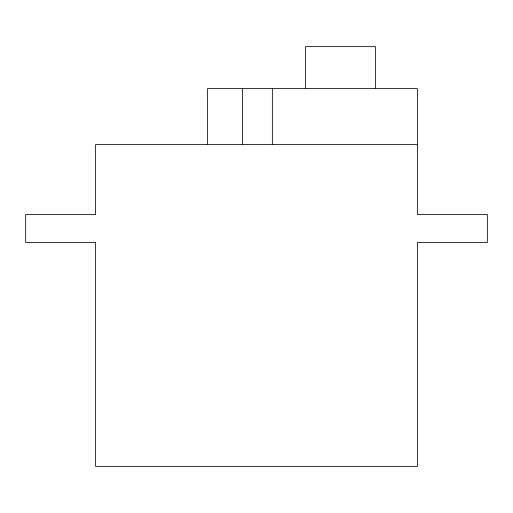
<?xml version="1.0" encoding="UTF-8"?>
<svg xmlns="http://www.w3.org/2000/svg" width="513" height="513" viewBox="0 0 513 513"><rect width="100%" height="100%" fill="white"/><g stroke="black" fill="none" stroke-linecap="round" stroke-linejoin="round"><path stroke-width="0.77" d="M417.396 144.57L95.604 144.57L95.604 214.53L25.65 214.53L25.65 242.508L95.604 242.508L95.604 466.362L417.396 466.362L417.396 242.508L487.35 242.508L487.35 214.53L417.396 214.53L417.396 88.608L207.534 88.608L207.534 144.57M375.42 88.608L375.42 46.638L305.466 46.638L305.466 88.608M272.358 88.608L272.358 144.57M242.508 88.608L242.508 144.57"/></g></svg>
